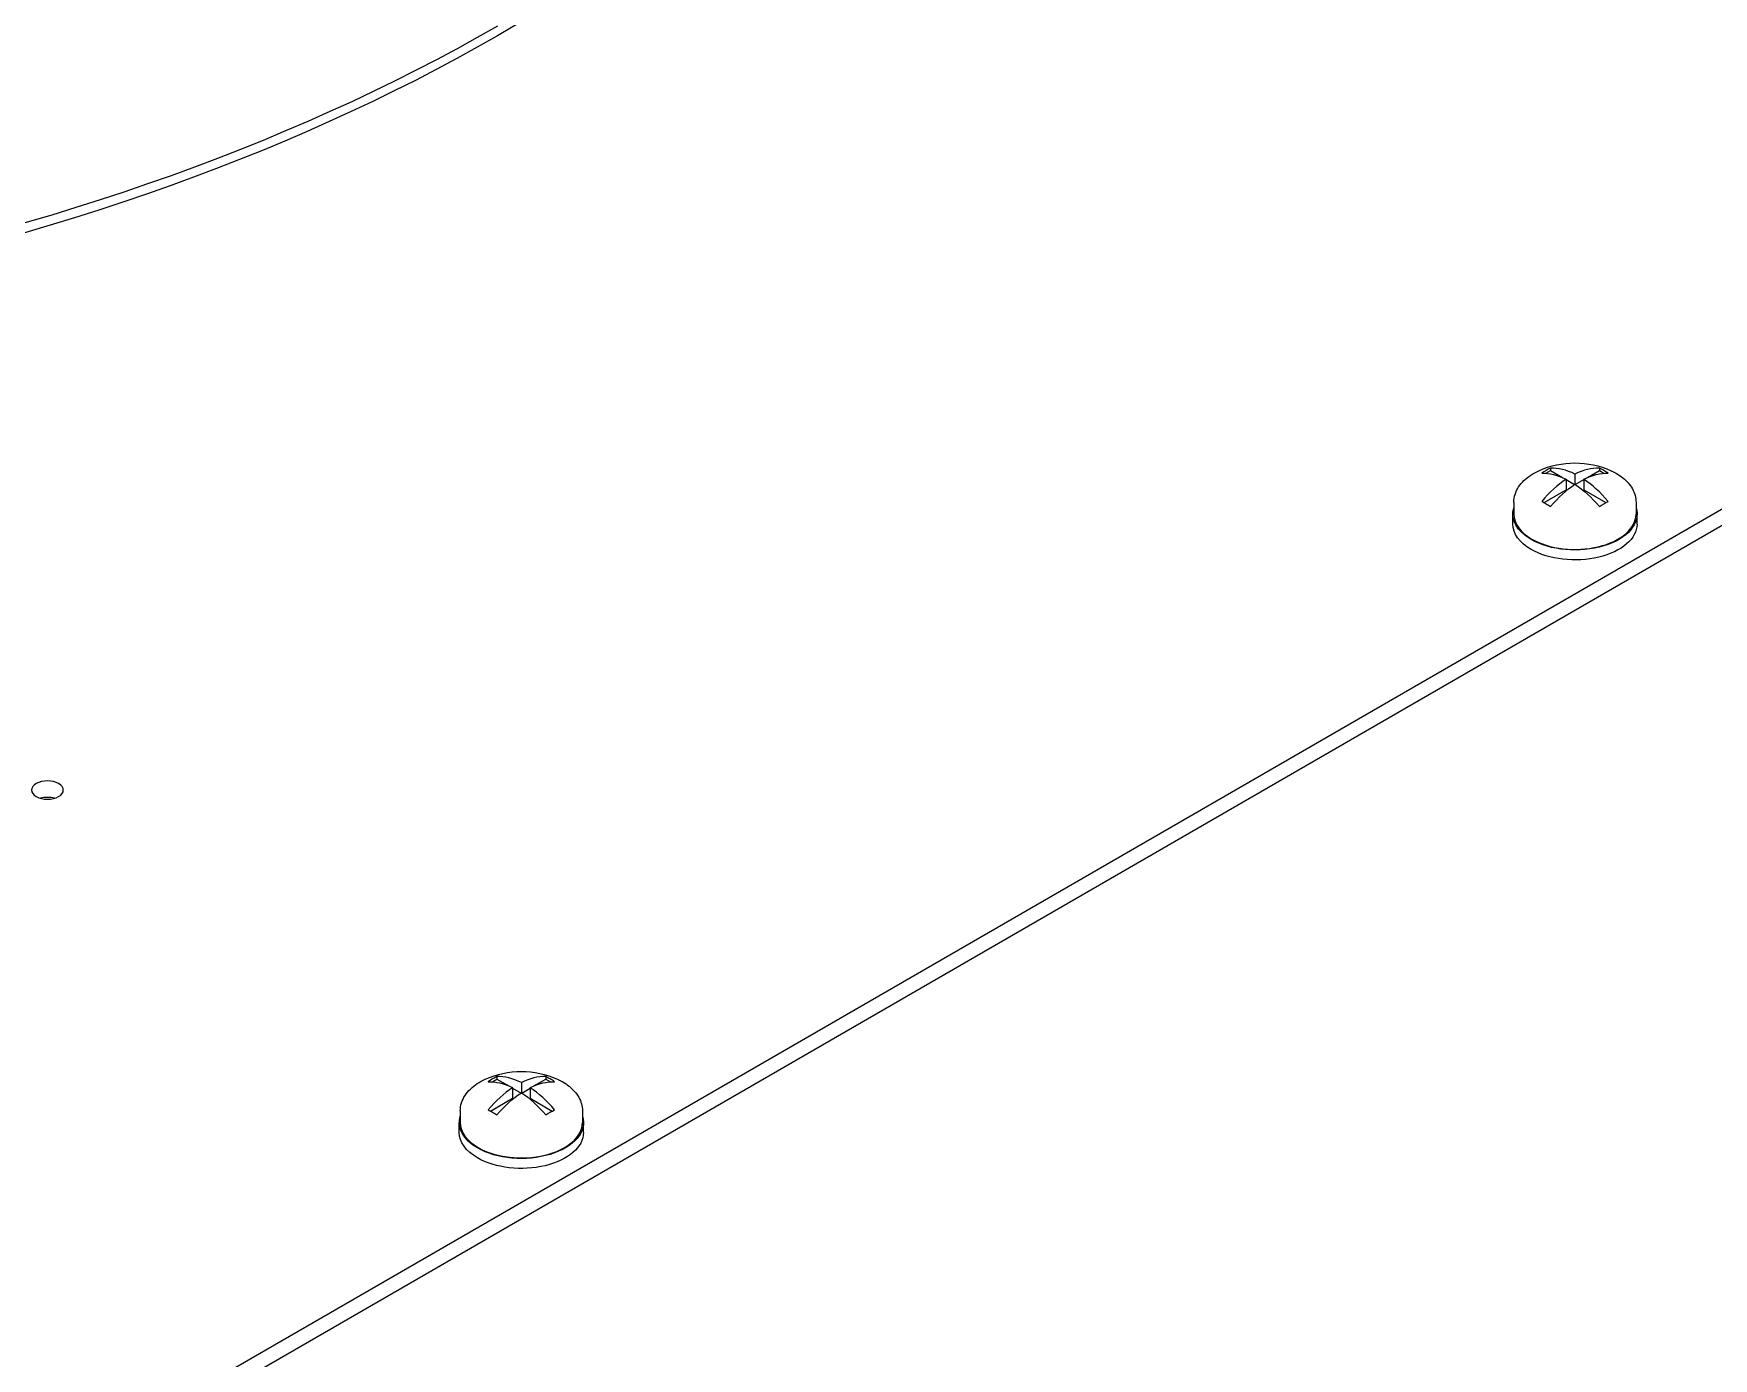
# Model space of a CAD drawing. Extents: x 0 to 216, y -5 to 280.
# Drawn here: x 182.464 to 187.15, y 178.078 to 181.772 of the extents above; entities that cross this region are included whole.
import ezdxf

# ---------------------------------------------------------------- set-up
doc = ezdxf.new("R2010")
doc.units = 0
doc.header["$LTSCALE"] = 10
doc.header["$MEASUREMENT"] = 0
doc.layers.add('CADdetails-9-EXTRAFINE', color=9, linetype='CONTINUOUS')

msp = doc.modelspace()

# ---------------------------------------------------------------- linework, layer by layer
at = {"layer": 'CADdetails-9-EXTRAFINE', "linetype": 'Continuous', "extrusion": (0.707107, 0.408248, -0.57735)}
for p, q in [((191.1181, 182.7233), (179.8087, 176.1938)), ((191.1181, 182.6775), (179.8087, 176.1479)), ((186.683, 180.5462), (186.6959, 180.5536)), ((186.6959, 180.5605), (186.6959, 180.5536)), ((186.6959, 180.5536), (186.729, 180.5345)), ((186.7395, 180.5297), (186.7395, 180.5002)), ((186.7395, 180.5285), (186.763, 180.5149)), ((186.764, 180.5439), (186.764, 180.5156)), ((186.765, 180.5149), (186.7885, 180.5285)), ((186.7885, 180.5297), (186.7885, 180.5002)), ((186.799, 180.5345), (186.8321, 180.5536)), ((186.8321, 180.5605), (186.8321, 180.5536)), ((186.8321, 180.5536), (186.845, 180.5462)), ((186.6778, 180.4645), (186.7395, 180.5002)), ((186.7885, 180.5002), (186.8502, 180.4645)), ((186.5908, 180.4046), (186.5908, 180.4323)), ((186.5936, 180.4651), (186.5936, 180.4323)), ((186.9344, 180.4651), (186.9344, 180.4323)), ((186.9372, 180.4046), (186.9372, 180.4323)), ((183.7438, 178.8492), (183.7567, 178.8567)), ((183.7567, 178.8636), (183.7567, 178.8567)), ((183.7567, 178.8567), (183.7898, 178.8376)), ((183.8003, 178.8327), (183.8003, 178.8032)), ((183.8003, 178.8315), (183.8238, 178.8179)), ((183.8248, 178.8469), (183.8248, 178.8186)), ((183.8258, 178.8179), (183.8493, 178.8315)), ((183.8493, 178.8327), (183.8493, 178.8032)), ((183.8598, 178.8376), (183.8929, 178.8567)), ((183.8929, 178.8636), (183.8929, 178.8567)), ((183.8929, 178.8567), (183.9058, 178.8492)), ((183.7386, 178.7676), (183.8003, 178.8032)), ((183.8493, 178.8032), (183.911, 178.7676)), ((183.6516, 178.7076), (183.6516, 178.7353)), ((183.6544, 178.7681), (183.6544, 178.7353)), ((183.9952, 178.7681), (183.9952, 178.7353)), ((183.998, 178.7076), (183.998, 178.7353))]:
    msp.add_line(p, q, dxfattribs=at)
at = {"layer": 'CADdetails-9-EXTRAFINE', "linetype": 'Continuous', "extrusion": (8.06987e-17, 1.93293e-16, -1)}
msp.add_arc((-186.764, 180.3327), 0.2425, 65.4468, 114.5532, dxfattribs=at)
at = {"layer": 'CADdetails-9-EXTRAFINE', "linetype": 'Continuous', "extrusion": (8.81358e-17, 6.93889e-17, -1)}
msp.add_arc((-183.8248, 178.6357), 0.2425, 65.4468, 114.5532, dxfattribs=at)
at = {"layer": 'CADdetails-9-EXTRAFINE', "linetype": 'Continuous', "extrusion": (1.11022e-16, 3.88578e-16, -1)}
msp.add_ellipse((180.1604, 183.8433), major_axis=(5.0876, 0), ratio=0.57735, start_param=0, end_param=0.785398, dxfattribs=at)
at = {"layer": 'CADdetails-9-EXTRAFINE', "linetype": 'Continuous', "extrusion": (5.55112e-17, 4.16334e-16, -1)}
msp.add_ellipse((180.1604, 183.8704), major_axis=(-5.0876, 0), ratio=0.57735, start_param=-2.356194, end_param=-1.387018, dxfattribs=at)
at = {"layer": 'CADdetails-9-EXTRAFINE', "linetype": 'Continuous', "extrusion": (1.73642e-29, 2.77556e-16, -1)}
msp.add_ellipse((180.1604, 183.8433), major_axis=(-5.0876, 0), ratio=0.57735, start_param=-2.356194, end_param=-1.384068, dxfattribs=at)
at = {"layer": 'CADdetails-9-EXTRAFINE', "linetype": 'Continuous'}
for centre, major_axis, start_param, end_param in [((186.6837, 180.3791), (-0.1071, -0.1856), -2.437112, -2.275277), ((186.7518, 180.3398), (-0.121, -0.2095), -2.284539, -1.867291), ((186.7763, 180.3398), (-0.121, 0.2095), -0.713743, -0.296495), ((186.7518, 180.3398), (0.121, 0.2095), 0.296495, 0.713743), ((186.7763, 180.3398), (-0.121, 0.2095), -1.274301, -0.857054), ((186.8444, 180.3791), (-0.1071, 0.1856), -0.785398, -0.704481), ((186.8444, 180.3791), (-0.1071, 0.1856), -0.866316, -0.785398), ((186.764, 180.4323), (-0.1704, 0), 0, 0.785398), ((186.764, 180.4323), (0.1704, 0), -2.356194, 0), ((182.5026, 179.6627), (-0.0443, 0), -0.785398, 2.356194), ((182.5026, 179.6627), (0.0443, 0), -0.785398, 2.356194), ((182.5026, 179.6169), (-0.0443, 0), -2.033314, -1.108279), ((183.7444, 178.6821), (-0.1071, -0.1856), -2.437112, -2.275277), ((183.8125, 178.6428), (-0.121, -0.2095), -2.284539, -1.867291), ((183.837, 178.6428), (-0.121, 0.2095), -0.713743, -0.296495), ((183.8125, 178.6428), (0.121, 0.2095), 0.296495, 0.713743), ((183.837, 178.6428), (-0.121, 0.2095), -1.274301, -0.857054), ((183.9051, 178.6821), (-0.1071, 0.1856), -0.785398, -0.704481), ((183.9051, 178.6821), (-0.1071, 0.1856), -0.866316, -0.785398), ((183.8248, 178.7353), (-0.1704, 0), 0, 0.785398), ((183.8248, 178.7353), (0.1704, 0), -2.356194, 0)]:
    msp.add_ellipse(centre, major_axis=major_axis, ratio=0.57735, start_param=start_param, end_param=end_param, dxfattribs=at)
at = {"layer": 'CADdetails-9-EXTRAFINE', "linetype": 'Continuous', "extrusion": (8.29747e-17, 1.89351e-16, -1)}
msp.add_ellipse((186.7518, 180.3256), major_axis=(-0.121, 0.2095), ratio=0.57735, start_param=0.296495, end_param=0.713743, dxfattribs=at)
at = {"layer": 'CADdetails-9-EXTRAFINE', "linetype": 'Continuous', "extrusion": (1.79415e-16, 8.87111e-17, -1)}
for centre in [(186.7763, 180.3256), (183.837, 178.6287)]:
    msp.add_ellipse(centre, major_axis=(0.121, 0.2095), ratio=0.57735, start_param=-0.713743, end_param=-0.296495, dxfattribs=at)
at = {"layer": 'CADdetails-9-EXTRAFINE', "linetype": 'Continuous', "extrusion": (2.58963e-16, 1.70981e-16, -1)}
msp.add_ellipse((186.7763, 180.3256), major_axis=(0.121, 0.2095), ratio=0.57735, start_param=-1.274301, end_param=-0.857054, dxfattribs=at)
at = {"layer": 'CADdetails-9-EXTRAFINE', "linetype": 'Continuous', "extrusion": (1.0594e-16, 3.85512e-17, -1)}
msp.add_ellipse((186.7518, 180.3256), major_axis=(0.121, -0.2095), ratio=0.57735, start_param=-2.284539, end_param=-1.867291, dxfattribs=at)
at = {"layer": 'CADdetails-9-EXTRAFINE', "linetype": 'Continuous', "extrusion": (8.62817e-32, 3.88578e-16, -1)}
msp.add_ellipse((186.764, 180.4323), major_axis=(-0.1732, 0), ratio=0.57735, start_param=-0.785398, end_param=0.179125, dxfattribs=at)
at = {"layer": 'CADdetails-9-EXTRAFINE', "linetype": 'Continuous', "extrusion": (5.3926e-32, 1.94289e-16, -1)}
msp.add_ellipse((186.764, 180.4323), major_axis=(0.1732, 0), ratio=0.57735, start_param=-0.179125, end_param=2.356194, dxfattribs=at)
at = {"layer": 'CADdetails-9-EXTRAFINE', "linetype": 'Continuous', "extrusion": (3.88121e-17, 1.5482e-16, -1)}
msp.add_ellipse((186.6837, 180.2863), major_axis=(0.1071, -0.1856), ratio=0.57735, start_param=-2.437112, end_param=-2.356194, dxfattribs=at)
at = {"layer": 'CADdetails-9-EXTRAFINE', "linetype": 'Continuous', "extrusion": (-2.95805e-17, 5.12349e-17, -1)}
msp.add_ellipse((186.6837, 180.2863), major_axis=(0.1071, -0.1856), ratio=0.57735, start_param=-2.356194, end_param=-2.275277, dxfattribs=at)
at = {"layer": 'CADdetails-9-EXTRAFINE', "linetype": 'Continuous', "extrusion": (2.03452e-16, 7.48333e-17, -1)}
for centre in [(186.8444, 180.2863), (183.9051, 178.5893)]:
    msp.add_ellipse(centre, major_axis=(0.1071, 0.1856), ratio=0.57735, start_param=-0.866316, end_param=-0.704481, dxfattribs=at)
at = {"layer": 'CADdetails-9-EXTRAFINE', "linetype": 'Continuous', "extrusion": (1.11022e-16, 2.498e-16, -1)}
for centre in [(186.764, 180.4046), (183.8248, 178.7076)]:
    msp.add_ellipse(centre, major_axis=(-0.1732, 0), ratio=0.57735, start_param=-0.785398, end_param=0, dxfattribs=at)
at = {"layer": 'CADdetails-9-EXTRAFINE', "linetype": 'Continuous', "extrusion": (5.55112e-17, 1.11022e-16, -1)}
msp.add_ellipse((186.764, 180.4046), major_axis=(0.1732, 0), ratio=0.57735, start_param=0, end_param=2.356194, dxfattribs=at)
at = {"layer": 'CADdetails-9-EXTRAFINE', "linetype": 'Continuous', "extrusion": (1.36558e-17, 8.73697e-17, -1)}
msp.add_ellipse((183.8125, 178.6287), major_axis=(-0.121, 0.2095), ratio=0.57735, start_param=0.296495, end_param=0.713743, dxfattribs=at)
at = {"layer": 'CADdetails-9-EXTRAFINE', "linetype": 'Continuous', "extrusion": (2.34926e-16, 1.84859e-16, -1)}
msp.add_ellipse((183.837, 178.6287), major_axis=(0.121, 0.2095), ratio=0.57735, start_param=-1.274301, end_param=-0.857054, dxfattribs=at)
at = {"layer": 'CADdetails-9-EXTRAFINE', "linetype": 'Continuous', "extrusion": (-4.83463e-17, 1.94761e-16, -1)}
msp.add_ellipse((183.8125, 178.6287), major_axis=(0.121, -0.2095), ratio=0.57735, start_param=-2.284539, end_param=-1.867291, dxfattribs=at)
at = {"layer": 'CADdetails-9-EXTRAFINE', "linetype": 'Continuous', "extrusion": (4.93038e-32, 2.22045e-16, -1)}
msp.add_ellipse((183.8248, 178.7353), major_axis=(-0.1732, 0), ratio=0.57735, start_param=-0.785398, end_param=0.179125, dxfattribs=at)
at = {"layer": 'CADdetails-9-EXTRAFINE', "linetype": 'Continuous', "extrusion": (2.31112e-32, 8.32667e-17, -1)}
msp.add_ellipse((183.8248, 178.7353), major_axis=(0.1732, 0), ratio=0.57735, start_param=-0.179125, end_param=2.356194, dxfattribs=at)
at = {"layer": 'CADdetails-9-EXTRAFINE', "linetype": 'Continuous', "extrusion": (1.18378e-16, 1.70077e-17, -1)}
msp.add_ellipse((183.7444, 178.5893), major_axis=(0.1071, -0.1856), ratio=0.57735, start_param=-2.437112, end_param=-2.356194, dxfattribs=at)
at = {"layer": 'CADdetails-9-EXTRAFINE', "linetype": 'Continuous', "extrusion": (4.43276e-17, 2.56289e-16, -1)}
msp.add_ellipse((183.7444, 178.5893), major_axis=(0.1071, -0.1856), ratio=0.57735, start_param=-2.356194, end_param=-2.275277, dxfattribs=at)
at = {"layer": 'CADdetails-9-EXTRAFINE', "linetype": 'Continuous', "extrusion": (5.55112e-17, 1.66533e-16, -1)}
msp.add_ellipse((183.8248, 178.7076), major_axis=(0.1732, 0), ratio=0.57735, start_param=0, end_param=2.356194, dxfattribs=at)
at = {"layer": 'CADdetails-9-EXTRAFINE', "linetype": 'Continuous'}
for points, knots in [([(186.5936, 180.4651), (186.5936, 180.4727), (186.5948, 180.4802), (186.5994, 180.4947), (186.6027, 180.5017), (186.6111, 180.5145), (186.6162, 180.5205), (186.6276, 180.5315), (186.634, 180.5365), (186.6478, 180.5456), (186.6553, 180.5497), (186.6632, 180.5533)], [2.3561945, 2.3561945, 2.3561945, 2.3561945, 2.5364731, 2.5364731, 2.7167517, 2.7167517, 2.8970304, 2.8970304, 3.077309, 3.077309, 3.2575876, 3.2575876, 3.2575876, 3.2575876]), ([(186.8648, 180.5533), (186.8658, 180.5528), (186.8668, 180.5524), (186.8688, 180.5514), (186.8698, 180.5509), (186.8718, 180.5499), (186.8728, 180.5494), (186.8747, 180.5484), (186.8757, 180.5479), (186.8776, 180.5468), (186.8786, 180.5463), (186.8795, 180.5457)], [4.596394, 4.596394, 4.596394, 4.596394, 4.619593, 4.619593, 4.642792, 4.642792, 4.665991, 4.665991, 4.68919, 4.68919, 4.712389, 4.712389, 4.712389, 4.712389]), ([(186.8795, 180.5457), (186.8859, 180.5421), (186.8918, 180.538), (186.9029, 180.5293), (186.9079, 180.5245), (186.9169, 180.5143), (186.9209, 180.5088), (186.9274, 180.4972), (186.93, 180.4911), (186.9335, 180.4783), (186.9344, 180.4717), (186.9344, 180.4651)], [4.712389, 4.712389, 4.712389, 4.712389, 4.8694686, 4.8694686, 5.0265482, 5.0265482, 5.1836279, 5.1836279, 5.3407075, 5.3407075, 5.4977871, 5.4977871, 5.4977871, 5.4977871]), ([(183.6544, 178.7681), (183.6544, 178.7757), (183.6556, 178.7833), (183.6601, 178.7978), (183.6635, 178.8047), (183.6719, 178.8176), (183.6769, 178.8235), (183.6884, 178.8345), (183.6948, 178.8395), (183.7086, 178.8486), (183.7161, 178.8527), (183.724, 178.8563)], [2.3561945, 2.3561945, 2.3561945, 2.3561945, 2.5364731, 2.5364731, 2.7167517, 2.7167517, 2.8970304, 2.8970304, 3.077309, 3.077309, 3.2575876, 3.2575876, 3.2575876, 3.2575876]), ([(183.9256, 178.8563), (183.9266, 178.8559), (183.9276, 178.8554), (183.9296, 178.8544), (183.9306, 178.8539), (183.9326, 178.853), (183.9336, 178.8524), (183.9355, 178.8514), (183.9365, 178.8509), (183.9384, 178.8499), (183.9393, 178.8493), (183.9403, 178.8488)], [4.596394, 4.596394, 4.596394, 4.596394, 4.619593, 4.619593, 4.642792, 4.642792, 4.665991, 4.665991, 4.68919, 4.68919, 4.712389, 4.712389, 4.712389, 4.712389]), ([(183.9403, 178.8488), (183.9466, 178.8451), (183.9526, 178.8411), (183.9636, 178.8323), (183.9687, 178.8276), (183.9777, 178.8174), (183.9817, 178.8119), (183.9882, 178.8003), (183.9908, 178.7941), (183.9943, 178.7813), (183.9952, 178.7747), (183.9952, 178.7681)], [4.712389, 4.712389, 4.712389, 4.712389, 4.8694686, 4.8694686, 5.0265482, 5.0265482, 5.1836279, 5.1836279, 5.3407075, 5.3407075, 5.4977871, 5.4977871, 5.4977871, 5.4977871])]:
    msp.add_open_spline(points, degree=3, knots=knots, dxfattribs=at)

doc.saveas('drawing.dxf')
